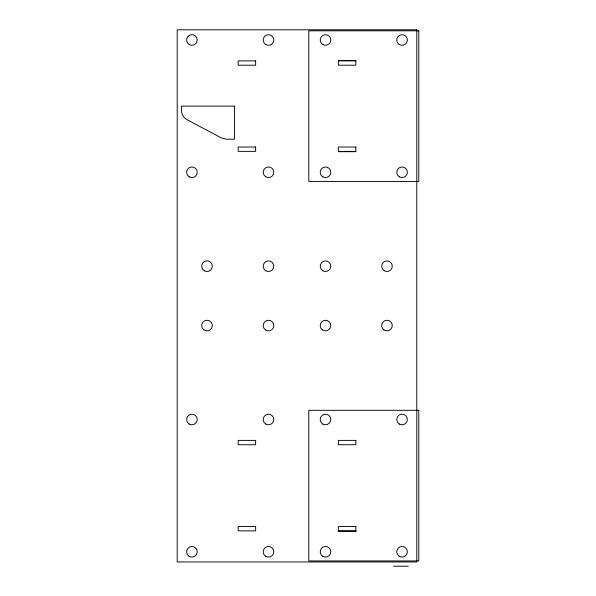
<?xml version="1.0" encoding="UTF-8"?>
<svg xmlns="http://www.w3.org/2000/svg" width="596" height="596" viewBox="0 0 596 596"><rect width="100%" height="100%" fill="white"/><g stroke="black" fill="none" stroke-linecap="round" stroke-linejoin="round"><path stroke-width="0.89" d="M338.379 60.576L355.961 60.576M338.379 151.682L355.961 151.682M338.126 531.185L356.46 531.185M393.464 566.2L408.305 566.2M416.79 29.8L177.213 29.8L177.213 561.961L416.79 561.961L416.79 29.8M418.787 30.813L308.78 30.813L308.78 181.437L418.787 181.437L418.787 30.813M255.647 60.881L238.162 60.881L238.162 65.217L255.647 65.217L255.647 60.881M355.842 60.881L338.349 60.881L338.349 65.217L355.842 65.217L355.842 60.881M234.459 106.125L181.452 106.125L181.452 110.349A10.601 10.601 0 0 0 187.084 119.714L221.526 137.989L226.495 139.226L234.459 139.226L234.459 106.125M255.647 147.033L238.162 147.033L238.162 151.369L255.647 151.369L255.647 147.033M355.842 147.033L338.349 147.033L338.349 151.369L355.842 151.369L355.842 147.033M418.787 410.324L308.78 410.324L308.78 560.948L418.787 560.948L418.787 410.324M255.647 440.392L238.162 440.392L238.162 444.728L255.647 444.728L255.647 440.392M355.842 440.392L338.349 440.392L338.349 444.728L355.842 444.728L355.842 440.392M255.647 526.544L238.162 526.544L238.162 530.872L255.647 530.872L255.647 526.544M355.842 526.544L338.349 526.544L338.349 530.872L355.842 530.872L355.842 526.544M188.88 556.113A5.297 5.297 0 0 0 197.209 552.254A5.297 5.297 0 0 0 189.707 546.964A5.297 5.297 0 0 0 188.88 556.113M265.846 556.366A5.297 5.297 0 0 0 273.795 551.777A5.297 5.297 0 0 0 265.846 547.188A5.297 5.297 0 0 0 265.846 556.366M189.282 424.084A5.297 5.297 0 0 0 197.231 419.495A5.297 5.297 0 0 0 189.282 414.898A5.297 5.297 0 0 0 189.282 424.084M265.846 424.084A5.297 5.297 0 0 0 273.795 419.495A5.297 5.297 0 0 0 265.846 414.898A5.297 5.297 0 0 0 265.846 424.084M322.853 556.366A5.297 5.297 0 0 0 330.802 551.777A5.297 5.297 0 0 0 322.853 547.188A5.297 5.297 0 0 0 322.853 556.366M322.853 424.084A5.297 5.297 0 0 0 330.802 419.495A5.297 5.297 0 0 0 322.853 414.898A5.297 5.297 0 0 0 322.853 424.084M399.417 424.084A5.297 5.297 0 0 0 407.366 419.495A5.297 5.297 0 0 0 399.417 414.898A5.297 5.297 0 0 0 399.417 424.084M399.015 556.113A5.297 5.297 0 0 0 407.344 552.254A5.297 5.297 0 0 0 399.842 546.964A5.297 5.297 0 0 0 399.015 556.113M399.417 176.856A5.297 5.297 0 0 0 407.366 172.266A5.297 5.297 0 0 0 399.417 167.677A5.297 5.297 0 0 0 399.417 176.856M322.853 176.856A5.297 5.297 0 0 0 330.802 172.266A5.297 5.297 0 0 0 322.853 167.677A5.297 5.297 0 0 0 322.853 176.856M322.853 44.573A5.297 5.297 0 0 0 330.802 39.984A5.297 5.297 0 0 0 322.853 35.395A5.297 5.297 0 0 0 322.853 44.573M399.015 44.32A5.297 5.297 0 0 0 407.344 40.461A5.297 5.297 0 0 0 399.842 35.171A5.297 5.297 0 0 0 399.015 44.32M265.846 176.856A5.297 5.297 0 0 0 273.795 172.266A5.297 5.297 0 0 0 265.846 167.677A5.297 5.297 0 0 0 265.846 176.856M189.282 176.856A5.297 5.297 0 0 0 197.231 172.266A5.297 5.297 0 0 0 189.282 167.677A5.297 5.297 0 0 0 189.282 176.856M189.282 44.573A5.297 5.297 0 0 0 197.231 39.984A5.297 5.297 0 0 0 189.282 35.395A5.297 5.297 0 0 0 189.282 44.573M265.846 44.573A5.297 5.297 0 0 0 273.795 39.984A5.297 5.297 0 0 0 265.846 35.395A5.297 5.297 0 0 0 265.846 44.573M265.444 329.893A5.297 5.297 0 0 0 273.78 326.042A5.297 5.297 0 0 0 266.27 320.752A5.297 5.297 0 0 0 265.444 329.893M322.451 329.893A5.297 5.297 0 0 0 330.78 326.042A5.297 5.297 0 0 0 323.278 320.752A5.297 5.297 0 0 0 322.451 329.893M265.846 270.785A5.297 5.297 0 0 0 273.795 266.196A5.297 5.297 0 0 0 265.846 261.607A5.297 5.297 0 0 0 265.846 270.785M322.853 270.785A5.297 5.297 0 0 0 330.802 266.196A5.297 5.297 0 0 0 322.853 261.607A5.297 5.297 0 0 0 322.853 270.785M203.959 329.893A5.297 5.297 0 0 0 212.295 326.042A5.297 5.297 0 0 0 204.786 320.752A5.297 5.297 0 0 0 203.959 329.893M204.361 270.785A5.297 5.297 0 0 0 212.318 266.196A5.297 5.297 0 0 0 204.361 261.607A5.297 5.297 0 0 0 204.361 270.785M383.936 329.893A5.297 5.297 0 0 0 392.265 326.042A5.297 5.297 0 0 0 384.763 320.752A5.297 5.297 0 0 0 383.936 329.893M384.338 270.785A5.297 5.297 0 0 0 392.287 266.196A5.297 5.297 0 0 0 384.338 261.607A5.297 5.297 0 0 0 384.338 270.785"/></g></svg>
